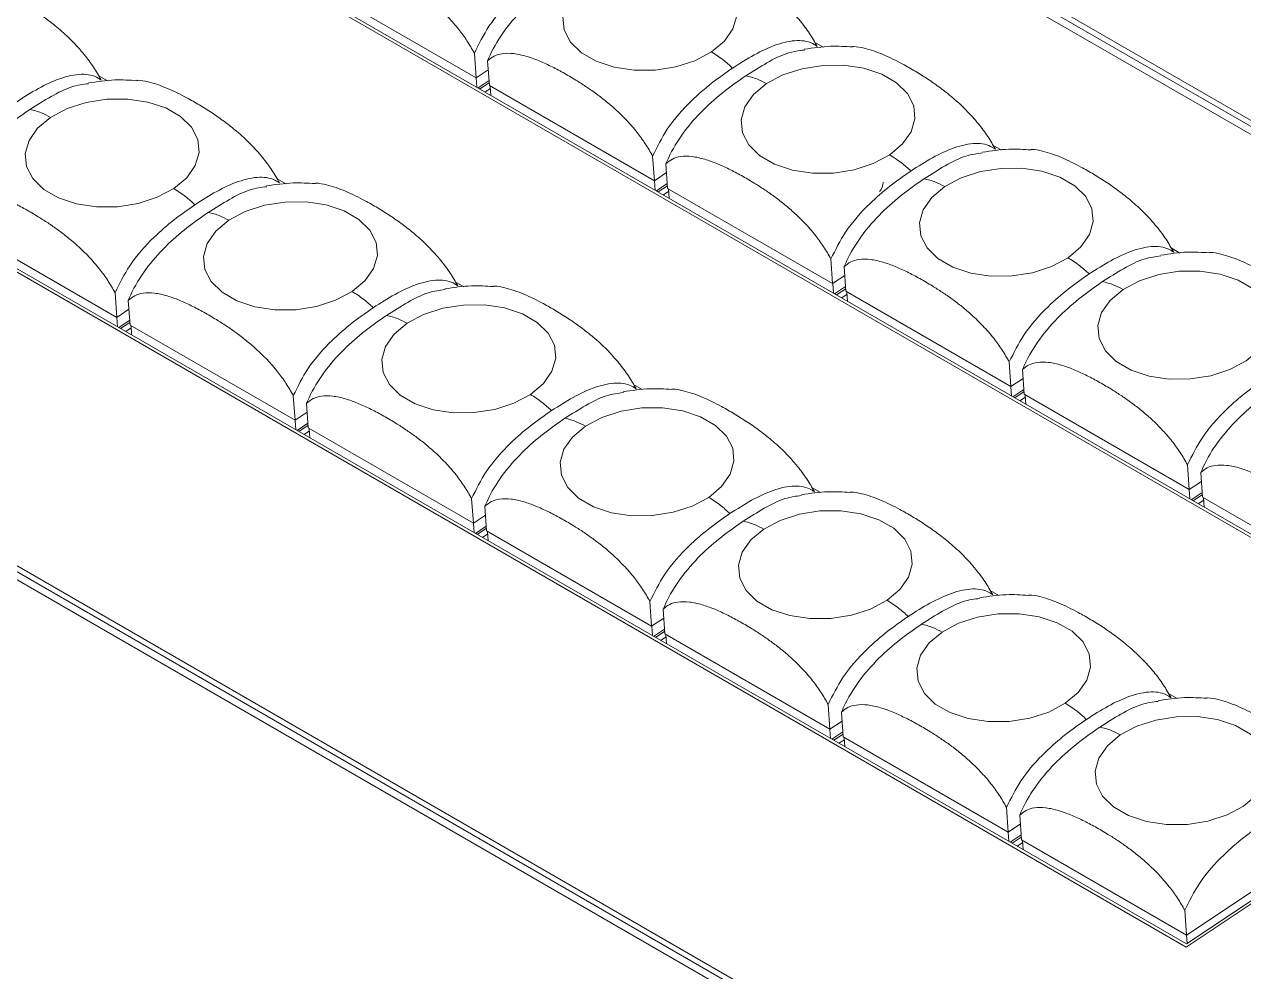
# Model space of a CAD drawing. Header units: millimetres. Extents: x 34 to 261, y 11 to 208.
# Drawn here: x 190.76 to 208.94, y 165.61 to 179.73 of the extents above; entities that cross this region are included whole.
import ezdxf

# ---------------------------------------------------------------- set-up
doc = ezdxf.new("R2010")
doc.units = ezdxf.units.MM

msp = doc.modelspace()

# ---------------------------------------------------------------- linework, layer by layer
at = {"color": 7, "linetype": 'Continuous', "lineweight": 15}
for p, q in [((182.2969, 193.5334), (217.5384, 173.1889)), ((217.5548, 173.3899), (187.8189, 190.5561)), ((217.5472, 173.3041), (187.8254, 190.4622)), ((178.6061, 189.6564), (213.4382, 169.5483)), ((178.8386, 189.5724), (213.4444, 169.5949)), ((173.2482, 186.0842), (208.0802, 165.976)), ((208.0864, 166.0226), (173.4806, 186.0001)), ((205.7006, 162.9733), (168.5917, 184.3958)), ((168.4225, 184.283), (225.387, 151.3981)), ((205.7072, 162.8794), (168.5982, 184.3019)), ((197.4928, 178.9378), (195.0321, 180.3583)), ((202.6709, 179.395), (202.5415, 179.4697)), ((197.4928, 178.9378), (197.4671, 179.3058)), ((197.6651, 179.1915), (197.6908, 178.8235)), ((191.9955, 178.8924), (191.866, 178.9671)), ((197.6744, 179.0588), (197.4928, 178.9378)), ((197.5032, 178.7976), (197.4934, 178.9382)), ((197.6858, 178.8951), (197.5227, 178.7863)), ((197.5359, 178.7787), (197.5348, 178.7944)), ((197.688, 178.8632), (197.5495, 178.7708)), ((197.6273, 178.7259), (197.708, 178.7798)), ((200.1515, 177.4029), (197.6908, 178.8235)), ((197.7056, 178.815), (197.7153, 178.6751)), ((205.3297, 177.8601), (205.2002, 177.9349)), ((200.1515, 177.4029), (200.1259, 177.771)), ((200.3238, 177.6567), (200.3495, 177.2886)), ((200.3331, 177.524), (200.1515, 177.4029)), ((194.6542, 177.3575), (194.5248, 177.4323)), ((200.1619, 177.2627), (200.1521, 177.4033)), ((200.3445, 177.3602), (200.1814, 177.2515)), ((200.3467, 177.3283), (200.2082, 177.236)), ((202.8103, 175.8681), (200.3495, 177.2886)), ((200.3643, 177.2801), (200.374, 177.1403)), ((200.1946, 177.2439), (200.1935, 177.2595)), ((200.286, 177.1911), (200.3667, 177.2449)), ((192.1348, 175.3655), (189.6741, 176.7861)), ((207.9884, 176.3253), (207.8589, 176.4)), ((202.8103, 175.8681), (202.7846, 176.2362)), ((202.9918, 175.9891), (202.8103, 175.8681)), ((202.9826, 176.1219), (203.0082, 175.7538)), ((197.313, 175.8227), (197.1835, 175.8974)), ((202.8206, 175.7279), (202.8108, 175.8685)), ((203.0032, 175.8254), (202.8401, 175.7166)), ((192.1348, 175.3655), (192.1092, 175.7336)), ((202.8533, 175.709), (202.8522, 175.7247)), ((203.0055, 175.7935), (202.8669, 175.7011)), ((202.9447, 175.6562), (203.0255, 175.7101)), ((205.469, 174.3332), (203.0082, 175.7538)), ((203.023, 175.7453), (203.0328, 175.6054)), ((192.3164, 175.4866), (192.1348, 175.3655)), ((192.3072, 175.6193), (192.3328, 175.2512)), ((192.1452, 175.2253), (192.1354, 175.3659)), ((192.3278, 175.3228), (192.1647, 175.2141)), ((192.3301, 175.2909), (192.1915, 175.1986)), ((192.1779, 175.2065), (192.1768, 175.2221)), ((192.2693, 175.1537), (192.35, 175.2075)), ((194.7936, 173.8307), (192.3328, 175.2512)), ((192.3476, 175.2427), (192.3573, 175.1029)), ((205.469, 174.3332), (205.4433, 174.7013)), ((205.6413, 174.587), (205.667, 174.2189)), ((199.9717, 174.2878), (199.8422, 174.3626)), ((205.6505, 174.4543), (205.469, 174.3332)), ((194.7936, 173.8307), (194.7679, 174.1987)), ((205.4793, 174.193), (205.4695, 174.3336)), ((205.662, 174.2905), (205.4988, 174.1818)), ((205.512, 174.1742), (205.5109, 174.1898)), ((205.6642, 174.2586), (205.5257, 174.1663)), ((205.6034, 174.1214), (205.6842, 174.1752)), ((208.1277, 172.7984), (205.667, 174.2189)), ((205.6817, 174.2104), (205.6915, 174.0706)), ((194.9659, 174.0844), (194.9916, 173.7164)), ((194.9751, 173.9517), (194.7936, 173.8307)), ((194.8039, 173.6905), (194.7941, 173.8311)), ((194.9866, 173.788), (194.8234, 173.6792)), ((194.8366, 173.6716), (194.8355, 173.6873)), ((194.9888, 173.7561), (194.8503, 173.6637)), ((194.928, 173.6188), (195.0088, 173.6726)), ((197.4523, 172.2958), (194.9916, 173.7164)), ((195.0063, 173.7079), (195.0161, 173.568)), ((208.1277, 172.7984), (208.102, 173.1665)), ((208.3093, 172.9194), (208.1277, 172.7984)), ((208.3, 173.0522), (208.3257, 172.6841)), ((202.6304, 172.753), (202.5009, 172.8278)), ((208.1381, 172.6582), (208.1283, 172.7988)), ((208.3207, 172.7557), (208.1576, 172.6469)), ((208.3229, 172.7238), (208.1844, 172.6314)), ((197.4523, 172.2958), (197.4266, 172.6639)), ((197.6246, 172.5496), (197.6503, 172.1815)), ((208.1707, 172.6393), (208.1696, 172.655)), ((208.2622, 172.5865), (208.3429, 172.6404)), ((210.7864, 171.2635), (208.3257, 172.6841)), ((208.3404, 172.6756), (208.3502, 172.5357)), ((197.6339, 172.4169), (197.4523, 172.2958)), ((197.4627, 172.1556), (197.4528, 172.2962)), ((197.6453, 172.2531), (197.4822, 172.1444)), ((197.6475, 172.2212), (197.509, 172.1289)), ((200.111, 170.761), (197.6503, 172.1815)), ((197.665, 172.173), (197.6748, 172.0332)), ((197.4953, 172.1368), (197.4942, 172.1524)), ((197.5868, 172.084), (197.6675, 172.1378)), ((205.2891, 171.2182), (205.1596, 171.2929)), ((200.111, 170.761), (200.0853, 171.129)), ((200.2833, 171.0147), (200.309, 170.6467)), ((200.2926, 170.882), (200.111, 170.761)), ((200.1214, 170.6208), (200.1116, 170.7614)), ((200.304, 170.7183), (200.1409, 170.6095)), ((200.1541, 170.6019), (200.153, 170.6176)), ((200.3062, 170.6864), (200.1677, 170.594)), ((200.2455, 170.5491), (200.3262, 170.603)), ((202.7697, 169.2261), (200.309, 170.6467)), ((200.3238, 170.6382), (200.3335, 170.4983)), ((207.9479, 169.6833), (207.8184, 169.7581)), ((202.7697, 169.2261), (202.744, 169.5942)), ((202.942, 169.4799), (202.9677, 169.1118)), ((202.9513, 169.3472), (202.7697, 169.2261)), ((202.7801, 169.0859), (202.7703, 169.2265)), ((202.9627, 169.1834), (202.7996, 169.0747)), ((202.8128, 169.0671), (202.8117, 169.0827)), ((202.9649, 169.1515), (202.8264, 169.0592)), ((205.4284, 167.6913), (202.9677, 169.1118)), ((202.9825, 169.1033), (202.9922, 168.9635)), ((202.9042, 169.0143), (202.9849, 169.0681)), ((205.4284, 167.6913), (205.4028, 168.0594)), ((205.61, 167.8123), (205.4284, 167.6913)), ((205.6008, 167.9451), (205.6264, 167.577)), ((208.0802, 165.976), (210.9989, 167.922)), ((210.7795, 167.8182), (208.0864, 166.0226)), ((205.4388, 167.5511), (205.429, 167.6917)), ((205.6214, 167.6486), (205.4583, 167.5398)), ((210.5406, 167.7922), (208.0872, 166.1564)), ((205.4715, 167.5322), (205.4704, 167.5479)), ((205.6237, 167.6167), (205.4851, 167.5243)), ((205.5629, 167.4794), (205.6437, 167.5333)), ((208.0872, 166.1564), (205.6264, 167.577)), ((205.6412, 167.5685), (205.651, 167.4286)), ((208.0872, 166.1564), (208.0615, 166.5245)), ((208.0966, 166.0294), (208.0877, 166.1568))]:
    msp.add_line(p, q, dxfattribs=at)
at = {"color": 7, "linetype": 'Continuous', "lineweight": 15, "flags": 128}
for points in [[(199.1642, 180.3852), (199.4102, 180.516), (199.6954, 180.6084), (200.0031, 180.6569), (200.3155, 180.6588), (200.6144, 180.614), (200.8824, 180.5251), (201.104, 180.3971), (201.2663, 180.2377), (201.3599, 180.0559), (201.3792, 179.8625), (201.3233, 179.6686), (201.1953, 179.4855), (201.0027, 179.3239)], [(201.0027, 179.3239), (200.7566, 179.193), (200.4715, 179.1007), (200.1637, 179.0521), (199.8514, 179.0502), (199.5525, 179.095), (199.2844, 179.184), (199.0628, 179.3119), (198.9005, 179.4714), (198.807, 179.6531), (198.7876, 179.8465), (198.8436, 180.0404), (198.9716, 180.2235), (199.1642, 180.3852)], [(201.8229, 178.8503), (202.069, 178.9811), (202.3541, 179.0735), (202.6618, 179.1221), (202.9742, 179.124), (203.2731, 179.0792), (203.5412, 178.9902), (203.7628, 178.8623), (203.9251, 178.7028), (204.0186, 178.5211), (204.038, 178.3277), (203.982, 178.1338), (203.854, 177.9507), (203.6614, 177.789)], [(203.6614, 177.789), (203.4153, 177.6582), (203.1302, 177.5658), (202.8225, 177.5173), (202.5101, 177.5153), (202.2112, 177.5602), (201.9431, 177.6491), (201.7215, 177.777), (201.5592, 177.9365), (201.4657, 178.1182), (201.4463, 178.3117), (201.5023, 178.5056), (201.6303, 178.6887), (201.8229, 178.8503)], [(191.1475, 178.3478), (191.3935, 178.4786), (191.6787, 178.571), (191.9864, 178.6195), (192.2988, 178.6214), (192.5977, 178.5766), (192.8658, 178.4877), (193.0874, 178.3597), (193.2496, 178.2003), (193.3432, 178.0185), (193.3625, 177.8251), (193.3066, 177.6312), (193.1786, 177.4481), (192.986, 177.2864)], [(192.986, 177.2864), (192.7399, 177.1556), (192.4548, 177.0633), (192.1471, 177.0147), (191.8347, 177.0128), (191.5358, 177.0576), (191.2677, 177.1466), (191.0461, 177.2745), (190.8838, 177.4339), (190.7903, 177.6157), (190.7709, 177.8091), (190.8269, 178.003), (190.9549, 178.1861), (191.1475, 178.3478)], [(204.4816, 177.3155), (204.7277, 177.4463), (205.0128, 177.5387), (205.3206, 177.5872), (205.6329, 177.5892), (205.9318, 177.5443), (206.1999, 177.4554), (206.4215, 177.3274), (206.5838, 177.168), (206.6773, 176.9863), (206.6967, 176.7928), (206.6407, 176.5989), (206.5127, 176.4158), (206.3201, 176.2542)], [(206.3201, 176.2542), (206.0741, 176.1233), (205.7889, 176.031), (205.4812, 175.9824), (205.1688, 175.9805), (204.8699, 176.0253), (204.6019, 176.1143), (204.3803, 176.2422), (204.218, 176.4017), (204.1244, 176.5834), (204.1051, 176.7768), (204.161, 176.9707), (204.289, 177.1538), (204.4816, 177.3155)], [(193.8062, 176.8129), (194.0523, 176.9437), (194.3374, 177.0361), (194.6452, 177.0847), (194.9575, 177.0866), (195.2564, 177.0418), (195.5245, 176.9528), (195.7461, 176.8249), (195.9084, 176.6654), (196.0019, 176.4837), (196.0213, 176.2902), (195.9653, 176.0963), (195.8373, 175.9132), (195.6447, 175.7516)], [(195.6447, 175.7516), (195.3987, 175.6208), (195.1135, 175.5284), (194.8058, 175.4799), (194.4934, 175.4779), (194.1945, 175.5227), (193.9265, 175.6117), (193.7048, 175.7396), (193.5426, 175.8991), (193.449, 176.0808), (193.4297, 176.2743), (193.4856, 176.4682), (193.6136, 176.6513), (193.8062, 176.8129)], [(207.1404, 175.7806), (207.3864, 175.9115), (207.6716, 176.0038), (207.9793, 176.0524), (208.2917, 176.0543), (208.5906, 176.0095), (208.8586, 175.9205), (209.0802, 175.7926), (209.2425, 175.6331), (209.336, 175.4514), (209.3554, 175.258), (209.2995, 175.0641), (209.1715, 174.881), (208.9788, 174.7193)], [(208.9788, 174.7193), (208.7328, 174.5885), (208.4476, 174.4961), (208.1399, 174.4476), (207.8275, 174.4456), (207.5286, 174.4905), (207.2606, 174.5794), (207.039, 174.7074), (206.8767, 174.8668), (206.7831, 175.0485), (206.7638, 175.242), (206.8197, 175.4359), (206.9477, 175.619), (207.1404, 175.7806)], [(196.4649, 175.2781), (196.711, 175.4089), (196.9962, 175.5013), (197.3039, 175.5498), (197.6163, 175.5517), (197.9152, 175.5069), (198.1832, 175.418), (198.4048, 175.29), (198.5671, 175.1306), (198.6606, 174.9488), (198.68, 174.7554), (198.624, 174.5615), (198.496, 174.3784), (198.3034, 174.2167)], [(198.3034, 174.2167), (198.0574, 174.0859), (197.7722, 173.9936), (197.4645, 173.945), (197.1521, 173.9431), (196.8532, 173.9879), (196.5852, 174.0769), (196.3636, 174.2048), (196.2013, 174.3643), (196.1077, 174.546), (196.0884, 174.7394), (196.1443, 174.9333), (196.2723, 175.1164), (196.4649, 175.2781)], [(199.1237, 173.7432), (199.3697, 173.874), (199.6549, 173.9664), (199.9626, 174.015), (200.275, 174.0169), (200.5739, 173.9721), (200.8419, 173.8831), (201.0635, 173.7552), (201.2258, 173.5957), (201.3194, 173.414), (201.3387, 173.2206), (201.2828, 173.0266), (201.1548, 172.8436), (200.9621, 172.6819)], [(200.9621, 172.6819), (200.7161, 172.5511), (200.4309, 172.4587), (200.1232, 172.4102), (199.8108, 172.4082), (199.5119, 172.4531), (199.2439, 172.542), (199.0223, 172.6699), (198.86, 172.8294), (198.7665, 173.0111), (198.7471, 173.2046), (198.803, 173.3985), (198.931, 173.5816), (199.1237, 173.7432)], [(201.7824, 172.2084), (202.0284, 172.3392), (202.3136, 172.4316), (202.6213, 172.4801), (202.9337, 172.482), (203.2326, 172.4372), (203.5006, 172.3483), (203.7222, 172.2203), (203.8845, 172.0609), (203.9781, 171.8791), (203.9974, 171.6857), (203.9415, 171.4918), (203.8135, 171.3087), (203.6209, 171.1471)], [(203.6209, 171.1471), (203.3748, 171.0162), (203.0897, 170.9239), (202.7819, 170.8753), (202.4696, 170.8734), (202.1707, 170.9182), (201.9026, 171.0072), (201.681, 171.1351), (201.5187, 171.2946), (201.4252, 171.4763), (201.4058, 171.6697), (201.4618, 171.8636), (201.5898, 172.0467), (201.7824, 172.2084)], [(204.4411, 170.6735), (204.6872, 170.8043), (204.9723, 170.8967), (205.28, 170.9453), (205.5924, 170.9472), (205.8913, 170.9024), (206.1594, 170.8134), (206.381, 170.6855), (206.5433, 170.526), (206.6368, 170.3443), (206.6562, 170.1509), (206.6002, 169.957), (206.4722, 169.7739), (206.2796, 169.6122)], [(206.2796, 169.6122), (206.0335, 169.4814), (205.7484, 169.389), (205.4407, 169.3405), (205.1283, 169.3385), (204.8294, 169.3834), (204.5613, 169.4723), (204.3397, 169.6002), (204.1774, 169.7597), (204.0839, 169.9414), (204.0645, 170.1349), (204.1205, 170.3288), (204.2485, 170.5119), (204.4411, 170.6735)], [(207.0998, 169.1387), (207.3459, 169.2695), (207.631, 169.3619), (207.9388, 169.4104), (208.2511, 169.4124), (208.55, 169.3675), (208.8181, 169.2786), (209.0397, 169.1506), (209.202, 168.9912), (209.2955, 168.8094), (209.3149, 168.616), (209.2589, 168.4221), (209.1309, 168.239), (208.9383, 168.0774)], [(208.9383, 168.0774), (208.6923, 167.9465), (208.4071, 167.8542), (208.0994, 167.8056), (207.787, 167.8037), (207.4881, 167.8485), (207.2201, 167.9375), (206.9985, 168.0654), (206.8362, 168.2249), (206.7426, 168.4066), (206.7233, 168.6), (206.7792, 168.7939), (206.9072, 168.977), (207.0998, 169.1387)]]:
    msp.add_lwpolyline(points, dxfattribs=at)
at = {"color": 7, "linetype": 'Continuous', "lineweight": 15}
msp.add_arc((203.3669, 177.3742), 0.1945, 316.44935, 2.16521, dxfattribs=at)
for points, knots in [([(202.5792, 179.4067), (202.5421, 179.4715), (202.4667, 179.6034), (202.3176, 179.8018), (202.1408, 179.9976), (201.948, 180.174), (201.757, 180.3243), (201.5711, 180.4539), (201.3836, 180.5718), (201.2095, 180.6709), (201.0502, 180.7531), (200.9055, 180.8194), (200.7615, 180.8757), (200.614, 180.9169), (200.5086, 180.9402), (200.4564, 180.9371), (200.452, 180.9368)], [0, 0, 0, 0, 0.0705112, 0.1434785, 0.2326984, 0.3244469, 0.405771, 0.487752, 0.571099, 0.6547323, 0.7195054, 0.7844497, 0.8501515, 0.9162666, 0.9929149, 1, 1, 1, 1]), ([(195.0064, 180.7264), (195.0372, 180.752), (195.0998, 180.8042), (195.2326, 180.8398), (195.3957, 180.8395), (195.579, 180.7987), (195.7642, 180.7319), (195.9468, 180.6487), (196.133, 180.5508), (196.3073, 180.4489), (196.4681, 180.3463), (196.6153, 180.2442), (196.7629, 180.1316), (196.9177, 180.0001), (197.0778, 179.8447), (197.2288, 179.671), (197.3622, 179.4898), (197.4318, 179.3677), (197.4671, 179.3058)], [0, 0, 0, 0, 0.0585698, 0.1191796, 0.1932897, 0.2695002, 0.3370516, 0.4051487, 0.4743805, 0.54385, 0.5976535, 0.6515991, 0.706174, 0.7610921, 0.8247597, 0.8897082, 0.9440957, 1, 1, 1, 1]), ([(197.4671, 179.3058), (197.5352, 179.4427), (197.6891, 179.7522), (198.014, 180.1111), (198.347, 180.4001), (198.5546, 180.5445), (198.6594, 180.6173)], [0, 0, 0, 0, 0.2379154, 0.5382584, 0.7670811, 1, 1, 1, 1]), ([(191.9038, 178.9042), (191.8667, 178.969), (191.7912, 179.1009), (191.6421, 179.2992), (191.4654, 179.4951), (191.2726, 179.6714), (191.0816, 179.8218), (190.8957, 179.9514), (190.7082, 180.0692), (190.5341, 180.1684), (190.3747, 180.2506), (190.2301, 180.3169), (190.0861, 180.3731), (189.9385, 180.4143), (189.8332, 180.4377), (189.781, 180.4345), (189.7766, 180.4342)], [0, 0, 0, 0, 0.0705112, 0.1434785, 0.2326984, 0.3244469, 0.405771, 0.487752, 0.571099, 0.6547323, 0.7195054, 0.7844497, 0.8501515, 0.9162666, 0.9929149, 1, 1, 1, 1]), ([(198.8574, 180.503), (198.7508, 180.4287), (198.536, 180.279), (198.2167, 180.0014), (197.9232, 179.6689), (197.7453, 179.378), (197.677, 179.2192), (197.6651, 179.1915)], [0, 0, 0, 0, 0.2372044, 0.4779822, 0.725601, 0.9522649, 1, 1, 1, 1]), ([(201.3181, 179.0825), (201.4261, 179.1515), (201.6418, 179.2895), (201.9695, 179.4416), (202.2804, 179.5129), (202.4813, 179.4745), (202.5647, 179.4168), (202.5792, 179.4067)], [0, 0, 0, 0, 0.23929586, 0.47800961, 0.72561538, 0.9522674, 1, 1, 1, 1]), ([(197.6651, 179.1915), (197.6959, 179.2172), (197.7585, 179.2693), (197.8913, 179.305), (198.0544, 179.3046), (198.2378, 179.2638), (198.4229, 179.197), (198.6056, 179.1139), (198.7918, 179.016), (198.966, 178.9141), (199.1268, 178.8114), (199.274, 178.7093), (199.4217, 178.5968), (199.5764, 178.4653), (199.7365, 178.3098), (199.8875, 178.1361), (200.0209, 177.955), (200.0906, 177.8329), (200.1259, 177.771)], [0, 0, 0, 0, 0.05856978, 0.11917964, 0.19328973, 0.26950015, 0.33705156, 0.40514873, 0.47438046, 0.54385004, 0.59765351, 0.65159915, 0.70617401, 0.76109212, 0.82475969, 0.88970817, 0.9440957, 1, 1, 1, 1]), ([(201.0027, 179.3239), (201.0615, 179.2865), (201.1681, 179.2188), (201.2717, 179.1246), (201.3181, 179.0825)], [0, 0, 0, 0, 0.5520218, 1, 1, 1, 1]), ([(202.3883, 179.3517), (202.3064, 179.3414), (202.1277, 179.3188), (201.8286, 179.165), (201.6209, 179.0342), (201.5161, 178.9682)], [0, 0, 0, 0, 0.2957653, 0.6447589, 1, 1, 1, 1]), ([(203.1106, 179.3974), (203.0005, 179.4044), (202.7589, 179.4196), (202.5181, 179.3827), (202.3871, 179.3626)], [0, 0, 0, 0, 0.4557876, 1, 1, 1, 1]), ([(205.238, 177.8719), (205.2009, 177.9367), (205.1254, 178.0686), (204.9763, 178.267), (204.7995, 178.4628), (204.6067, 178.6391), (204.4157, 178.7895), (204.2299, 178.9191), (204.0423, 179.0369), (203.8682, 179.1361), (203.7089, 179.2183), (203.5642, 179.2846), (203.4203, 179.3408), (203.2727, 179.382), (203.1673, 179.4054), (203.1151, 179.4022), (203.1107, 179.402)], [0, 0, 0, 0, 0.0705112, 0.1434785, 0.2326984, 0.3244469, 0.405771, 0.487752, 0.571099, 0.6547323, 0.7195054, 0.7844497, 0.8501515, 0.9162666, 0.9929149, 1, 1, 1, 1]), ([(200.1259, 177.771), (200.1939, 177.9078), (200.3478, 178.2174), (200.6727, 178.5763), (201.0057, 178.8652), (201.2134, 179.0096), (201.3181, 179.0825)], [0, 0, 0, 0, 0.2379154, 0.5382584, 0.7670811, 1, 1, 1, 1]), ([(190.6427, 178.5799), (190.7507, 178.649), (190.9664, 178.7869), (191.2941, 178.9391), (191.605, 179.0103), (191.8059, 178.9719), (191.8893, 178.9142), (191.9038, 178.9042)], [0, 0, 0, 0, 0.2392959, 0.4780096, 0.7256154, 0.9522674, 1, 1, 1, 1]), ([(192.4352, 178.8948), (192.325, 178.9018), (192.0834, 178.917), (191.8427, 178.8801), (191.7117, 178.8601)], [0, 0, 0, 0, 0.4557876, 1, 1, 1, 1]), ([(194.5625, 177.3693), (194.5255, 177.4341), (194.45, 177.566), (194.3009, 177.7644), (194.1241, 177.9602), (193.9313, 178.1366), (193.7403, 178.2869), (193.5545, 178.4165), (193.3669, 178.5344), (193.1928, 178.6335), (193.0335, 178.7157), (192.8888, 178.782), (192.7448, 178.8383), (192.5973, 178.8795), (192.4919, 178.9028), (192.4397, 178.8997), (192.4353, 178.8994)], [0, 0, 0, 0, 0.0705112, 0.1434785, 0.2326984, 0.3244469, 0.405771, 0.487752, 0.571099, 0.6547323, 0.7195054, 0.7844497, 0.8501515, 0.9162666, 0.9929149, 1, 1, 1, 1]), ([(201.5161, 178.9682), (201.4095, 178.8939), (201.1947, 178.7442), (200.8755, 178.4665), (200.5819, 178.1341), (200.404, 177.8432), (200.3357, 177.6843), (200.3238, 177.6567)], [0, 0, 0, 0, 0.2372044, 0.4779822, 0.725601, 0.9522649, 1, 1, 1, 1]), ([(201.5161, 178.9682), (201.5724, 178.9545), (201.6716, 178.9305), (201.7773, 178.8745), (201.8229, 178.8503)], [0, 0, 0, 0, 0.5679473, 1, 1, 1, 1]), ([(191.7129, 178.8492), (191.631, 178.8388), (191.4523, 178.8162), (191.1532, 178.6624), (190.9455, 178.5316), (190.8407, 178.4656)], [0, 0, 0, 0, 0.2957653, 0.6447589, 1, 1, 1, 1]), ([(190.8407, 178.4656), (190.7341, 178.3913), (190.5193, 178.2416), (190.2001, 177.964), (189.9065, 177.6315), (189.7286, 177.3406), (189.6603, 177.1818), (189.6484, 177.1541)], [0, 0, 0, 0, 0.2372044, 0.4779822, 0.725601, 0.9522649, 1, 1, 1, 1]), ([(190.8407, 178.4656), (190.897, 178.452), (190.9962, 178.428), (191.1018, 178.372), (191.1475, 178.3478)], [0, 0, 0, 0, 0.5679473, 1, 1, 1, 1]), ([(203.9768, 177.5476), (204.0848, 177.6167), (204.3005, 177.7546), (204.6283, 177.9068), (204.9392, 177.9781), (205.1401, 177.9396), (205.2235, 177.8819), (205.238, 177.8719)], [0, 0, 0, 0, 0.23929586, 0.47800961, 0.72561538, 0.9522674, 1, 1, 1, 1]), ([(205.047, 177.8169), (204.9651, 177.8065), (204.7865, 177.7839), (204.4873, 177.6302), (204.2796, 177.4993), (204.1748, 177.4333)], [0, 0, 0, 0, 0.2957653, 0.6447589, 1, 1, 1, 1]), ([(205.7693, 177.8626), (205.6592, 177.8695), (205.4176, 177.8848), (205.1768, 177.8479), (205.0458, 177.8278)], [0, 0, 0, 0, 0.4557876, 1, 1, 1, 1]), ([(207.8967, 176.337), (207.8596, 176.4018), (207.7841, 176.5337), (207.635, 176.7321), (207.4583, 176.9279), (207.2655, 177.1043), (207.0745, 177.2546), (206.8886, 177.3842), (206.701, 177.5021), (206.5269, 177.6013), (206.3676, 177.6834), (206.2229, 177.7497), (206.079, 177.806), (205.9314, 177.8472), (205.826, 177.8705), (205.7739, 177.8674), (205.7695, 177.8671)], [0, 0, 0, 0, 0.0705112, 0.1434785, 0.2326984, 0.3244469, 0.405771, 0.487752, 0.571099, 0.6547323, 0.7195054, 0.7844497, 0.8501515, 0.9162666, 0.9929149, 1, 1, 1, 1]), ([(200.3238, 177.6567), (200.3546, 177.6823), (200.4173, 177.7345), (200.55, 177.7701), (200.7131, 177.7698), (200.8965, 177.729), (201.0816, 177.6622), (201.2643, 177.5791), (201.4505, 177.4811), (201.6247, 177.3792), (201.7855, 177.2766), (201.9327, 177.1745), (202.0804, 177.0619), (202.2351, 176.9304), (202.3953, 176.775), (202.5462, 176.6013), (202.6796, 176.4201), (202.7493, 176.298), (202.7846, 176.2362)], [0, 0, 0, 0, 0.0585698, 0.1191796, 0.1932897, 0.2695002, 0.3370516, 0.4051487, 0.4743805, 0.54385, 0.5976535, 0.6515991, 0.706174, 0.7610921, 0.8247597, 0.8897082, 0.9440957, 1, 1, 1, 1]), ([(203.6614, 177.789), (203.7202, 177.7516), (203.8268, 177.6839), (203.9304, 177.5898), (203.9768, 177.5476)], [0, 0, 0, 0, 0.5520218, 1, 1, 1, 1]), ([(193.3014, 177.0451), (193.4094, 177.1141), (193.6251, 177.252), (193.9529, 177.4042), (194.2638, 177.4755), (194.4647, 177.4371), (194.548, 177.3793), (194.5625, 177.3693)], [0, 0, 0, 0, 0.2392959, 0.4780096, 0.7256154, 0.9522674, 1, 1, 1, 1]), ([(202.7846, 176.2362), (202.8526, 176.373), (203.0065, 176.6826), (203.3314, 177.0414), (203.6645, 177.3304), (203.8721, 177.4748), (203.9768, 177.5476)], [0, 0, 0, 0, 0.2379154, 0.5382584, 0.7670811, 1, 1, 1, 1]), ([(189.6484, 177.1541), (189.6792, 177.1798), (189.7419, 177.2319), (189.8746, 177.2676), (190.0377, 177.2672), (190.2211, 177.2264), (190.4062, 177.1596), (190.5889, 177.0765), (190.7751, 176.9786), (190.9493, 176.8767), (191.1101, 176.774), (191.2573, 176.6719), (191.405, 176.5594), (191.5597, 176.4278), (191.7199, 176.2724), (191.8708, 176.0987), (192.0042, 175.9176), (192.0739, 175.7955), (192.1092, 175.7336)], [0, 0, 0, 0, 0.0585698, 0.1191796, 0.1932897, 0.2695002, 0.3370516, 0.4051487, 0.4743805, 0.54385, 0.5976535, 0.6515991, 0.706174, 0.7610921, 0.8247597, 0.8897082, 0.9440957, 1, 1, 1, 1]), ([(192.986, 177.2864), (193.0448, 177.2491), (193.1514, 177.1814), (193.255, 177.0872), (193.3014, 177.0451)], [0, 0, 0, 0, 0.5520218, 1, 1, 1, 1]), ([(194.3716, 177.3143), (194.2897, 177.304), (194.1111, 177.2814), (193.8119, 177.1276), (193.6042, 176.9968), (193.4994, 176.9308)], [0, 0, 0, 0, 0.2957653, 0.6447589, 1, 1, 1, 1]), ([(195.0939, 177.36), (194.9838, 177.3669), (194.7422, 177.3822), (194.5014, 177.3453), (194.3704, 177.3252)], [0, 0, 0, 0, 0.4557876, 1, 1, 1, 1]), ([(197.2213, 175.8345), (197.1842, 175.8993), (197.1087, 176.0312), (196.9596, 176.2295), (196.7828, 176.4254), (196.59, 176.6017), (196.3991, 176.7521), (196.2132, 176.8817), (196.0256, 176.9995), (195.8515, 177.0987), (195.6922, 177.1809), (195.5475, 177.2472), (195.4036, 177.3034), (195.256, 177.3446), (195.1506, 177.368), (195.0985, 177.3648), (195.094, 177.3646)], [0, 0, 0, 0, 0.0705112, 0.1434785, 0.2326984, 0.3244469, 0.405771, 0.487752, 0.571099, 0.6547323, 0.7195054, 0.7844497, 0.8501515, 0.9162666, 0.9929149, 1, 1, 1, 1]), ([(204.1748, 177.4333), (204.0682, 177.359), (203.8534, 177.2093), (203.5342, 176.9317), (203.2406, 176.5992), (203.0627, 176.3083), (202.9944, 176.1495), (202.9826, 176.1219)], [0, 0, 0, 0, 0.2372044, 0.4779822, 0.725601, 0.9522649, 1, 1, 1, 1]), ([(204.1748, 177.4333), (204.2311, 177.4197), (204.3303, 177.3957), (204.436, 177.3397), (204.4816, 177.3155)], [0, 0, 0, 0, 0.5679473, 1, 1, 1, 1]), ([(192.1092, 175.7336), (192.1772, 175.8704), (192.3311, 176.18), (192.656, 176.5389), (192.989, 176.8278), (193.1967, 176.9722), (193.3014, 177.0451)], [0, 0, 0, 0, 0.2379154, 0.5382584, 0.7670811, 1, 1, 1, 1]), ([(193.4994, 176.9308), (193.3928, 176.8565), (193.178, 176.7068), (192.8588, 176.4291), (192.5652, 176.0967), (192.3873, 175.8058), (192.319, 175.6469), (192.3072, 175.6193)], [0, 0, 0, 0, 0.2372044, 0.4779822, 0.725601, 0.9522649, 1, 1, 1, 1]), ([(193.4994, 176.9308), (193.5557, 176.9171), (193.6549, 176.8931), (193.7606, 176.8371), (193.8062, 176.8129)], [0, 0, 0, 0, 0.5679473, 1, 1, 1, 1]), ([(206.6355, 176.0128), (206.7435, 176.0818), (206.9592, 176.2198), (207.287, 176.3719), (207.5979, 176.4432), (207.7988, 176.4048), (207.8822, 176.3471), (207.8967, 176.337)], [0, 0, 0, 0, 0.23929586, 0.47800961, 0.72561538, 0.9522674, 1, 1, 1, 1]), ([(202.9826, 176.1219), (203.0133, 176.1475), (203.076, 176.1996), (203.2088, 176.2353), (203.3719, 176.2349), (203.5552, 176.1941), (203.7404, 176.1274), (203.923, 176.0442), (204.1092, 175.9463), (204.2835, 175.8444), (204.4442, 175.7417), (204.5914, 175.6396), (204.7391, 175.5271), (204.8938, 175.3956), (205.054, 175.2401), (205.2049, 175.0664), (205.3384, 174.8853), (205.408, 174.7632), (205.4433, 174.7013)], [0, 0, 0, 0, 0.0585698, 0.1191796, 0.1932897, 0.2695002, 0.3370516, 0.4051487, 0.4743805, 0.54385, 0.5976535, 0.6515991, 0.706174, 0.7610921, 0.8247597, 0.8897082, 0.9440957, 1, 1, 1, 1]), ([(206.3201, 176.2542), (206.3789, 176.2168), (206.4855, 176.1491), (206.5891, 176.0549), (206.6355, 176.0128)], [0, 0, 0, 0, 0.5520218, 1, 1, 1, 1]), ([(207.7058, 176.282), (207.6238, 176.2717), (207.4452, 176.2491), (207.1461, 176.0953), (206.9383, 175.9645), (206.8335, 175.8985)], [0, 0, 0, 0, 0.2957653, 0.6447589, 1, 1, 1, 1]), ([(208.428, 176.3277), (208.3179, 176.3347), (208.0763, 176.3499), (207.8355, 176.313), (207.7045, 176.2929)], [0, 0, 0, 0, 0.4557876, 1, 1, 1, 1]), ([(210.5554, 174.8022), (210.5183, 174.867), (210.4428, 174.9989), (210.2937, 175.1973), (210.117, 175.3931), (209.9242, 175.5694), (209.7332, 175.7198), (209.5473, 175.8494), (209.3597, 175.9672), (209.1857, 176.0664), (209.0263, 176.1486), (208.8816, 176.2149), (208.7377, 176.2711), (208.5901, 176.3123), (208.4847, 176.3357), (208.4326, 176.3325), (208.4282, 176.3323)], [0, 0, 0, 0, 0.0705112, 0.1434785, 0.2326984, 0.3244469, 0.405771, 0.487752, 0.571099, 0.6547323, 0.7195054, 0.7844497, 0.8501515, 0.9162666, 0.9929149, 1, 1, 1, 1]), ([(205.4433, 174.7013), (205.5113, 174.8381), (205.6653, 175.1477), (205.9901, 175.5066), (206.3232, 175.7955), (206.5308, 175.9399), (206.6355, 176.0128)], [0, 0, 0, 0, 0.2379154, 0.5382584, 0.7670811, 1, 1, 1, 1]), ([(195.9601, 175.5102), (196.0681, 175.5793), (196.2838, 175.7172), (196.6116, 175.8694), (196.9225, 175.9406), (197.1234, 175.9022), (197.2068, 175.8445), (197.2213, 175.8345)], [0, 0, 0, 0, 0.2392959, 0.4780096, 0.7256154, 0.9522674, 1, 1, 1, 1]), ([(197.7526, 175.8252), (197.6425, 175.8321), (197.4009, 175.8473), (197.1601, 175.8104), (197.0291, 175.7904)], [0, 0, 0, 0, 0.4557876, 1, 1, 1, 1]), ([(199.88, 174.2996), (199.8429, 174.3644), (199.7674, 174.4963), (199.6183, 174.6947), (199.4416, 174.8905), (199.2488, 175.0669), (199.0578, 175.2172), (198.8719, 175.3468), (198.6843, 175.4647), (198.5103, 175.5638), (198.3509, 175.646), (198.2062, 175.7123), (198.0623, 175.7686), (197.9147, 175.8098), (197.8093, 175.8331), (197.7572, 175.83), (197.7528, 175.8297)], [0, 0, 0, 0, 0.0705112, 0.1434785, 0.2326984, 0.3244469, 0.405771, 0.487752, 0.571099, 0.6547323, 0.7195054, 0.7844497, 0.8501515, 0.9162666, 0.9929149, 1, 1, 1, 1]), ([(206.8335, 175.8985), (206.7269, 175.8242), (206.5121, 175.6745), (206.1929, 175.3968), (205.8994, 175.0644), (205.7214, 174.7735), (205.6532, 174.6146), (205.6413, 174.587)], [0, 0, 0, 0, 0.2372044, 0.4779822, 0.725601, 0.9522649, 1, 1, 1, 1]), ([(206.8335, 175.8985), (206.8899, 175.8848), (206.989, 175.8608), (207.0947, 175.8048), (207.1404, 175.7806)], [0, 0, 0, 0, 0.5679473, 1, 1, 1, 1]), ([(192.3072, 175.6193), (192.3379, 175.6449), (192.4006, 175.6971), (192.5334, 175.7327), (192.6965, 175.7324), (192.8798, 175.6916), (193.065, 175.6248), (193.2476, 175.5416), (193.4338, 175.4437), (193.608, 175.3418), (193.7688, 175.2392), (193.916, 175.1371), (194.0637, 175.0245), (194.2184, 174.893), (194.3786, 174.7376), (194.5295, 174.5639), (194.663, 174.3827), (194.7326, 174.2606), (194.7679, 174.1987)], [0, 0, 0, 0, 0.05856978, 0.11917964, 0.19328973, 0.26950015, 0.33705156, 0.40514873, 0.47438046, 0.54385004, 0.59765351, 0.65159915, 0.70617401, 0.76109212, 0.82475969, 0.88970817, 0.9440957, 1, 1, 1, 1]), ([(195.6447, 175.7516), (195.7035, 175.7142), (195.8101, 175.6465), (195.9137, 175.5524), (195.9601, 175.5102)], [0, 0, 0, 0, 0.5520218, 1, 1, 1, 1]), ([(197.0303, 175.7795), (196.9484, 175.7691), (196.7698, 175.7465), (196.4706, 175.5927), (196.2629, 175.4619), (196.1581, 175.3959)], [0, 0, 0, 0, 0.2957653, 0.6447589, 1, 1, 1, 1]), ([(194.7679, 174.1987), (194.8359, 174.3356), (194.9898, 174.6451), (195.3147, 175.004), (195.6478, 175.293), (195.8554, 175.4374), (195.9601, 175.5102)], [0, 0, 0, 0, 0.2379154, 0.5382584, 0.7670811, 1, 1, 1, 1]), ([(196.1581, 175.3959), (196.0515, 175.3216), (195.8367, 175.1719), (195.5175, 174.8943), (195.224, 174.5618), (195.046, 174.2709), (194.9778, 174.1121), (194.9659, 174.0844)], [0, 0, 0, 0, 0.2372044, 0.4779822, 0.725601, 0.9522649, 1, 1, 1, 1]), ([(196.1581, 175.3959), (196.2144, 175.3823), (196.3136, 175.3583), (196.4193, 175.3023), (196.4649, 175.2781)], [0, 0, 0, 0, 0.5679473, 1, 1, 1, 1]), ([(205.6413, 174.587), (205.6721, 174.6126), (205.7347, 174.6648), (205.8675, 174.7005), (206.0306, 174.7001), (206.2139, 174.6593), (206.3991, 174.5925), (206.5817, 174.5094), (206.7679, 174.4114), (206.9422, 174.3095), (207.1029, 174.2069), (207.2502, 174.1048), (207.3978, 173.9922), (207.5525, 173.8607), (207.7127, 173.7053), (207.8637, 173.5316), (207.9971, 173.3504), (208.0667, 173.2283), (208.102, 173.1665)], [0, 0, 0, 0, 0.0585698, 0.1191796, 0.1932897, 0.2695002, 0.3370516, 0.4051487, 0.4743805, 0.54385, 0.5976535, 0.6515991, 0.706174, 0.7610921, 0.8247597, 0.8897082, 0.9440957, 1, 1, 1, 1]), ([(198.6189, 173.9754), (198.7268, 174.0444), (198.9426, 174.1824), (199.2703, 174.3345), (199.5812, 174.4058), (199.7821, 174.3674), (199.8655, 174.3097), (199.88, 174.2996)], [0, 0, 0, 0, 0.2392959, 0.4780096, 0.7256154, 0.9522674, 1, 1, 1, 1]), ([(208.102, 173.1665), (208.1701, 173.3033), (208.324, 173.6129), (208.6488, 173.9717), (208.9819, 174.2607), (209.1895, 174.4051), (209.2943, 174.4779)], [0, 0, 0, 0, 0.2379154, 0.5382584, 0.7670811, 1, 1, 1, 1]), ([(209.4923, 174.3636), (209.3857, 174.2893), (209.1708, 174.1397), (208.8516, 173.862), (208.5581, 173.5296), (208.3802, 173.2386), (208.3119, 173.0798), (208.3, 173.0522)], [0, 0, 0, 0, 0.2372044, 0.4779822, 0.725601, 0.9522649, 1, 1, 1, 1]), ([(194.9659, 174.0844), (194.9967, 174.1101), (195.0593, 174.1622), (195.1921, 174.1979), (195.3552, 174.1975), (195.5385, 174.1567), (195.7237, 174.0899), (195.9063, 174.0068), (196.0925, 173.9089), (196.2668, 173.807), (196.4275, 173.7043), (196.5748, 173.6022), (196.7224, 173.4897), (196.8771, 173.3581), (197.0373, 173.2027), (197.1882, 173.029), (197.3217, 172.8479), (197.3913, 172.7258), (197.4266, 172.6639)], [0, 0, 0, 0, 0.0585698, 0.1191796, 0.1932897, 0.2695002, 0.3370516, 0.4051487, 0.4743805, 0.54385, 0.5976535, 0.6515991, 0.706174, 0.7610921, 0.8247597, 0.8897082, 0.9440957, 1, 1, 1, 1]), ([(198.3034, 174.2167), (198.3623, 174.1794), (198.4688, 174.1117), (198.5724, 174.0175), (198.6189, 173.9754)], [0, 0, 0, 0, 0.5520218, 1, 1, 1, 1]), ([(199.6891, 174.2446), (199.6071, 174.2343), (199.4285, 174.2117), (199.1294, 174.0579), (198.9216, 173.9271), (198.8168, 173.8611)], [0, 0, 0, 0, 0.2957653, 0.6447589, 1, 1, 1, 1]), ([(200.4113, 174.2903), (200.3012, 174.2973), (200.0596, 174.3125), (199.8189, 174.2756), (199.6878, 174.2555)], [0, 0, 0, 0, 0.4557876, 1, 1, 1, 1]), ([(202.5387, 172.7648), (202.5016, 172.8296), (202.4261, 172.9615), (202.277, 173.1599), (202.1003, 173.3557), (201.9075, 173.532), (201.7165, 173.6824), (201.5306, 173.812), (201.343, 173.9298), (201.169, 174.029), (201.0096, 174.1112), (200.865, 174.1775), (200.721, 174.2337), (200.5734, 174.2749), (200.4681, 174.2983), (200.4159, 174.2951), (200.4115, 174.2949)], [0, 0, 0, 0, 0.0705112, 0.1434785, 0.2326984, 0.3244469, 0.405771, 0.487752, 0.571099, 0.6547323, 0.7195054, 0.7844497, 0.8501515, 0.9162666, 0.9929149, 1, 1, 1, 1]), ([(197.4266, 172.6639), (197.4946, 172.8007), (197.6486, 173.1103), (197.9734, 173.4692), (198.3065, 173.7581), (198.5141, 173.9025), (198.6189, 173.9754)], [0, 0, 0, 0, 0.2379154, 0.5382584, 0.7670811, 1, 1, 1, 1]), ([(198.8168, 173.8611), (198.7102, 173.7868), (198.4954, 173.6371), (198.1762, 173.3594), (197.8827, 173.027), (197.7047, 172.7361), (197.6365, 172.5772), (197.6246, 172.5496)], [0, 0, 0, 0, 0.2372044, 0.4779822, 0.725601, 0.9522649, 1, 1, 1, 1]), ([(198.8168, 173.8611), (198.8732, 173.8474), (198.9723, 173.8234), (199.078, 173.7674), (199.1237, 173.7432)], [0, 0, 0, 0, 0.5679473, 1, 1, 1, 1]), ([(208.3, 173.0522), (208.3308, 173.0778), (208.3934, 173.1299), (208.5262, 173.1656), (208.6893, 173.1652), (208.8727, 173.1244), (209.0578, 173.0577), (209.2404, 172.9745), (209.4266, 172.8766), (209.6009, 172.7747), (209.7617, 172.672), (209.9089, 172.5699), (210.0566, 172.4574), (210.2113, 172.3259), (210.3714, 172.1704), (210.5224, 171.9967), (210.6558, 171.8156), (210.7254, 171.6935), (210.7607, 171.6316)], [0, 0, 0, 0, 0.0585698, 0.1191796, 0.1932897, 0.2695002, 0.3370516, 0.4051487, 0.4743805, 0.54385, 0.5976535, 0.6515991, 0.706174, 0.7610921, 0.8247597, 0.8897082, 0.9440957, 1, 1, 1, 1]), ([(201.2776, 172.4405), (201.3856, 172.5096), (201.6013, 172.6475), (201.929, 172.7997), (202.2399, 172.8709), (202.4408, 172.8325), (202.5242, 172.7748), (202.5387, 172.7648)], [0, 0, 0, 0, 0.2392959, 0.4780096, 0.7256154, 0.9522674, 1, 1, 1, 1]), ([(203.07, 172.7555), (202.9599, 172.7624), (202.7183, 172.7777), (202.4776, 172.7407), (202.3466, 172.7207)], [0, 0, 0, 0, 0.4557876, 1, 1, 1, 1]), ([(205.1974, 171.2299), (205.1603, 171.2947), (205.0849, 171.4266), (204.9358, 171.625), (204.759, 171.8208), (204.5662, 171.9972), (204.3752, 172.1475), (204.1893, 172.2771), (204.0018, 172.395), (203.8277, 172.4941), (203.6683, 172.5763), (203.5237, 172.6426), (203.3797, 172.6989), (203.2322, 172.7401), (203.1268, 172.7634), (203.0746, 172.7603), (203.0702, 172.76)], [0, 0, 0, 0, 0.0705112, 0.1434785, 0.2326984, 0.3244469, 0.405771, 0.487752, 0.571099, 0.6547323, 0.7195054, 0.7844497, 0.8501515, 0.9162666, 0.9929149, 1, 1, 1, 1]), ([(197.6246, 172.5496), (197.6554, 172.5752), (197.718, 172.6274), (197.8508, 172.663), (198.0139, 172.6627), (198.1972, 172.6219), (198.3824, 172.5551), (198.565, 172.4719), (198.7512, 172.374), (198.9255, 172.2721), (199.0863, 172.1695), (199.2335, 172.0674), (199.3811, 171.9548), (199.5359, 171.8233), (199.696, 171.6679), (199.847, 171.4942), (199.9804, 171.313), (200.05, 171.1909), (200.0853, 171.129)], [0, 0, 0, 0, 0.0585698, 0.1191796, 0.1932897, 0.2695002, 0.3370516, 0.4051487, 0.4743805, 0.54385, 0.5976535, 0.6515991, 0.706174, 0.7610921, 0.8247597, 0.8897082, 0.9440957, 1, 1, 1, 1]), ([(200.9621, 172.6819), (201.021, 172.6445), (201.1275, 172.5768), (201.2312, 172.4827), (201.2776, 172.4405)], [0, 0, 0, 0, 0.5520218, 1, 1, 1, 1]), ([(202.3478, 172.7098), (202.2658, 172.6994), (202.0872, 172.6768), (201.7881, 172.523), (201.5804, 172.3922), (201.4756, 172.3262)], [0, 0, 0, 0, 0.2957653, 0.6447589, 1, 1, 1, 1]), ([(200.0853, 171.129), (200.1534, 171.2659), (200.3073, 171.5754), (200.6322, 171.9343), (200.9652, 172.2233), (201.1728, 172.3677), (201.2776, 172.4405)], [0, 0, 0, 0, 0.2379154, 0.5382584, 0.7670811, 1, 1, 1, 1]), ([(201.4756, 172.3262), (201.369, 172.2519), (201.1542, 172.1022), (200.8349, 171.8246), (200.5414, 171.4921), (200.3635, 171.2012), (200.2952, 171.0424), (200.2833, 171.0147)], [0, 0, 0, 0, 0.2372044, 0.4779822, 0.725601, 0.9522649, 1, 1, 1, 1]), ([(201.4756, 172.3262), (201.5319, 172.3126), (201.6311, 172.2886), (201.7367, 172.2326), (201.7824, 172.2084)], [0, 0, 0, 0, 0.5679473, 1, 1, 1, 1]), ([(203.9363, 170.9057), (204.0443, 170.9747), (204.26, 171.1127), (204.5877, 171.2648), (204.8986, 171.3361), (205.0995, 171.2977), (205.1829, 171.24), (205.1974, 171.2299)], [0, 0, 0, 0, 0.2392959, 0.4780096, 0.7256154, 0.9522674, 1, 1, 1, 1]), ([(200.2833, 171.0147), (200.3141, 171.0404), (200.3767, 171.0925), (200.5095, 171.1282), (200.6726, 171.1278), (200.856, 171.087), (201.0411, 171.0202), (201.2238, 170.9371), (201.41, 170.8392), (201.5842, 170.7373), (201.745, 170.6346), (201.8922, 170.5325), (202.0399, 170.42), (202.1946, 170.2885), (202.3547, 170.133), (202.5057, 169.9593), (202.6391, 169.7782), (202.7088, 169.6561), (202.744, 169.5942)], [0, 0, 0, 0, 0.0585698, 0.1191796, 0.1932897, 0.2695002, 0.3370516, 0.4051487, 0.4743805, 0.54385, 0.5976535, 0.6515991, 0.706174, 0.7610921, 0.8247597, 0.8897082, 0.9440957, 1, 1, 1, 1]), ([(203.6209, 171.1471), (203.6797, 171.1097), (203.7863, 171.042), (203.8899, 170.9478), (203.9363, 170.9057)], [0, 0, 0, 0, 0.5520218, 1, 1, 1, 1]), ([(205.0065, 171.1749), (204.9246, 171.1646), (204.7459, 171.142), (204.4468, 170.9882), (204.2391, 170.8574), (204.1343, 170.7914)], [0, 0, 0, 0, 0.2957653, 0.6447589, 1, 1, 1, 1]), ([(205.7288, 171.2206), (205.6187, 171.2276), (205.377, 171.2428), (205.1363, 171.2059), (205.0053, 171.1858)], [0, 0, 0, 0, 0.4557876, 1, 1, 1, 1]), ([(207.8562, 169.6951), (207.8191, 169.7599), (207.7436, 169.8918), (207.5945, 170.0902), (207.4177, 170.286), (207.2249, 170.4623), (207.0339, 170.6127), (206.8481, 170.7423), (206.6605, 170.8601), (206.4864, 170.9593), (206.3271, 171.0415), (206.1824, 171.1078), (206.0385, 171.164), (205.8909, 171.2052), (205.7855, 171.2286), (205.7333, 171.2254), (205.7289, 171.2252)], [0, 0, 0, 0, 0.0705112, 0.1434785, 0.2326984, 0.3244469, 0.405771, 0.487752, 0.571099, 0.6547323, 0.7195054, 0.7844497, 0.8501515, 0.9162666, 0.9929149, 1, 1, 1, 1]), ([(202.744, 169.5942), (202.8121, 169.731), (202.966, 170.0406), (203.2909, 170.3995), (203.6239, 170.6884), (203.8316, 170.8328), (203.9363, 170.9057)], [0, 0, 0, 0, 0.2379154, 0.5382584, 0.7670811, 1, 1, 1, 1]), ([(204.1343, 170.7914), (204.0277, 170.7171), (203.8129, 170.5674), (203.4937, 170.2897), (203.2001, 169.9573), (203.0222, 169.6664), (202.9539, 169.5075), (202.942, 169.4799)], [0, 0, 0, 0, 0.2372044, 0.4779822, 0.725601, 0.9522649, 1, 1, 1, 1]), ([(204.1343, 170.7914), (204.1906, 170.7777), (204.2898, 170.7537), (204.3955, 170.6977), (204.4411, 170.6735)], [0, 0, 0, 0, 0.5679473, 1, 1, 1, 1]), ([(206.595, 169.3708), (206.703, 169.4399), (206.9187, 169.5778), (207.2465, 169.73), (207.5574, 169.8013), (207.7583, 169.7628), (207.8416, 169.7051), (207.8562, 169.6951)], [0, 0, 0, 0, 0.2392959, 0.4780096, 0.7256154, 0.9522674, 1, 1, 1, 1]), ([(207.6652, 169.6401), (207.5833, 169.6297), (207.4047, 169.6071), (207.1055, 169.4534), (206.8978, 169.3225), (206.793, 169.2565)], [0, 0, 0, 0, 0.2957653, 0.6447589, 1, 1, 1, 1]), ([(208.3875, 169.6858), (208.2774, 169.6927), (208.0358, 169.708), (207.795, 169.6711), (207.664, 169.651)], [0, 0, 0, 0, 0.4557876, 1, 1, 1, 1]), ([(210.5149, 168.1602), (210.4778, 168.225), (210.4023, 168.3569), (210.2532, 168.5553), (210.0765, 168.7511), (209.8837, 168.9275), (209.6927, 169.0778), (209.5068, 169.2074), (209.3192, 169.3253), (209.1451, 169.4245), (208.9858, 169.5066), (208.8411, 169.5729), (208.6972, 169.6292), (208.5496, 169.6704), (208.4442, 169.6937), (208.3921, 169.6906), (208.3877, 169.6903)], [0, 0, 0, 0, 0.0705112, 0.1434785, 0.2326984, 0.3244469, 0.405771, 0.487752, 0.571099, 0.6547323, 0.7195054, 0.7844497, 0.8501515, 0.9162666, 0.9929149, 1, 1, 1, 1]), ([(202.942, 169.4799), (202.9728, 169.5055), (203.0355, 169.5577), (203.1682, 169.5933), (203.3313, 169.593), (203.5147, 169.5522), (203.6998, 169.4854), (203.8825, 169.4023), (204.0687, 169.3043), (204.2429, 169.2024), (204.4037, 169.0998), (204.5509, 168.9977), (204.6986, 168.8851), (204.8533, 168.7536), (205.0135, 168.5982), (205.1644, 168.4245), (205.2978, 168.2433), (205.3675, 168.1212), (205.4028, 168.0594)], [0, 0, 0, 0, 0.0585698, 0.1191796, 0.1932897, 0.2695002, 0.3370516, 0.4051487, 0.4743805, 0.54385, 0.5976535, 0.6515991, 0.706174, 0.7610921, 0.8247597, 0.8897082, 0.9440957, 1, 1, 1, 1]), ([(206.2796, 169.6122), (206.3384, 169.5748), (206.445, 169.5071), (206.5486, 169.413), (206.595, 169.3708)], [0, 0, 0, 0, 0.5520218, 1, 1, 1, 1]), ([(205.4028, 168.0594), (205.4708, 168.1962), (205.6247, 168.5058), (205.9496, 168.8646), (206.2827, 169.1536), (206.4903, 169.298), (206.595, 169.3708)], [0, 0, 0, 0, 0.2379154, 0.5382584, 0.7670811, 1, 1, 1, 1]), ([(206.793, 169.2565), (206.6864, 169.1822), (206.4716, 169.0325), (206.1524, 168.7549), (205.8588, 168.4224), (205.6809, 168.1315), (205.6126, 167.9727), (205.6008, 167.9451)], [0, 0, 0, 0, 0.2372044, 0.4779822, 0.725601, 0.9522649, 1, 1, 1, 1]), ([(206.793, 169.2565), (206.8493, 169.2429), (206.9485, 169.2189), (207.0542, 169.1629), (207.0998, 169.1387)], [0, 0, 0, 0, 0.5679473, 1, 1, 1, 1]), ([(205.6008, 167.9451), (205.6315, 167.9707), (205.6942, 168.0228), (205.827, 168.0585), (205.9901, 168.0581), (206.1734, 168.0173), (206.3586, 167.9506), (206.5412, 167.8674), (206.7274, 167.7695), (206.9017, 167.6676), (207.0624, 167.5649), (207.2096, 167.4628), (207.3573, 167.3503), (207.512, 167.2188), (207.6722, 167.0633), (207.8231, 166.8896), (207.9566, 166.7085), (208.0262, 166.5864), (208.0615, 166.5245)], [0, 0, 0, 0, 0.0585698, 0.1191796, 0.1932897, 0.2695002, 0.3370516, 0.4051487, 0.4743805, 0.54385, 0.5976535, 0.6515991, 0.706174, 0.7610921, 0.8247597, 0.8897082, 0.9440957, 1, 1, 1, 1]), ([(208.0615, 166.5245), (208.1295, 166.6613), (208.2835, 166.9709), (208.6083, 167.3298), (208.9414, 167.6187), (209.149, 167.7631), (209.2537, 167.836)], [0, 0, 0, 0, 0.2379154, 0.5382584, 0.7670811, 1, 1, 1, 1])]:
    msp.add_open_spline(points, degree=3, knots=knots, dxfattribs=at)

doc.saveas('drawing.dxf')
